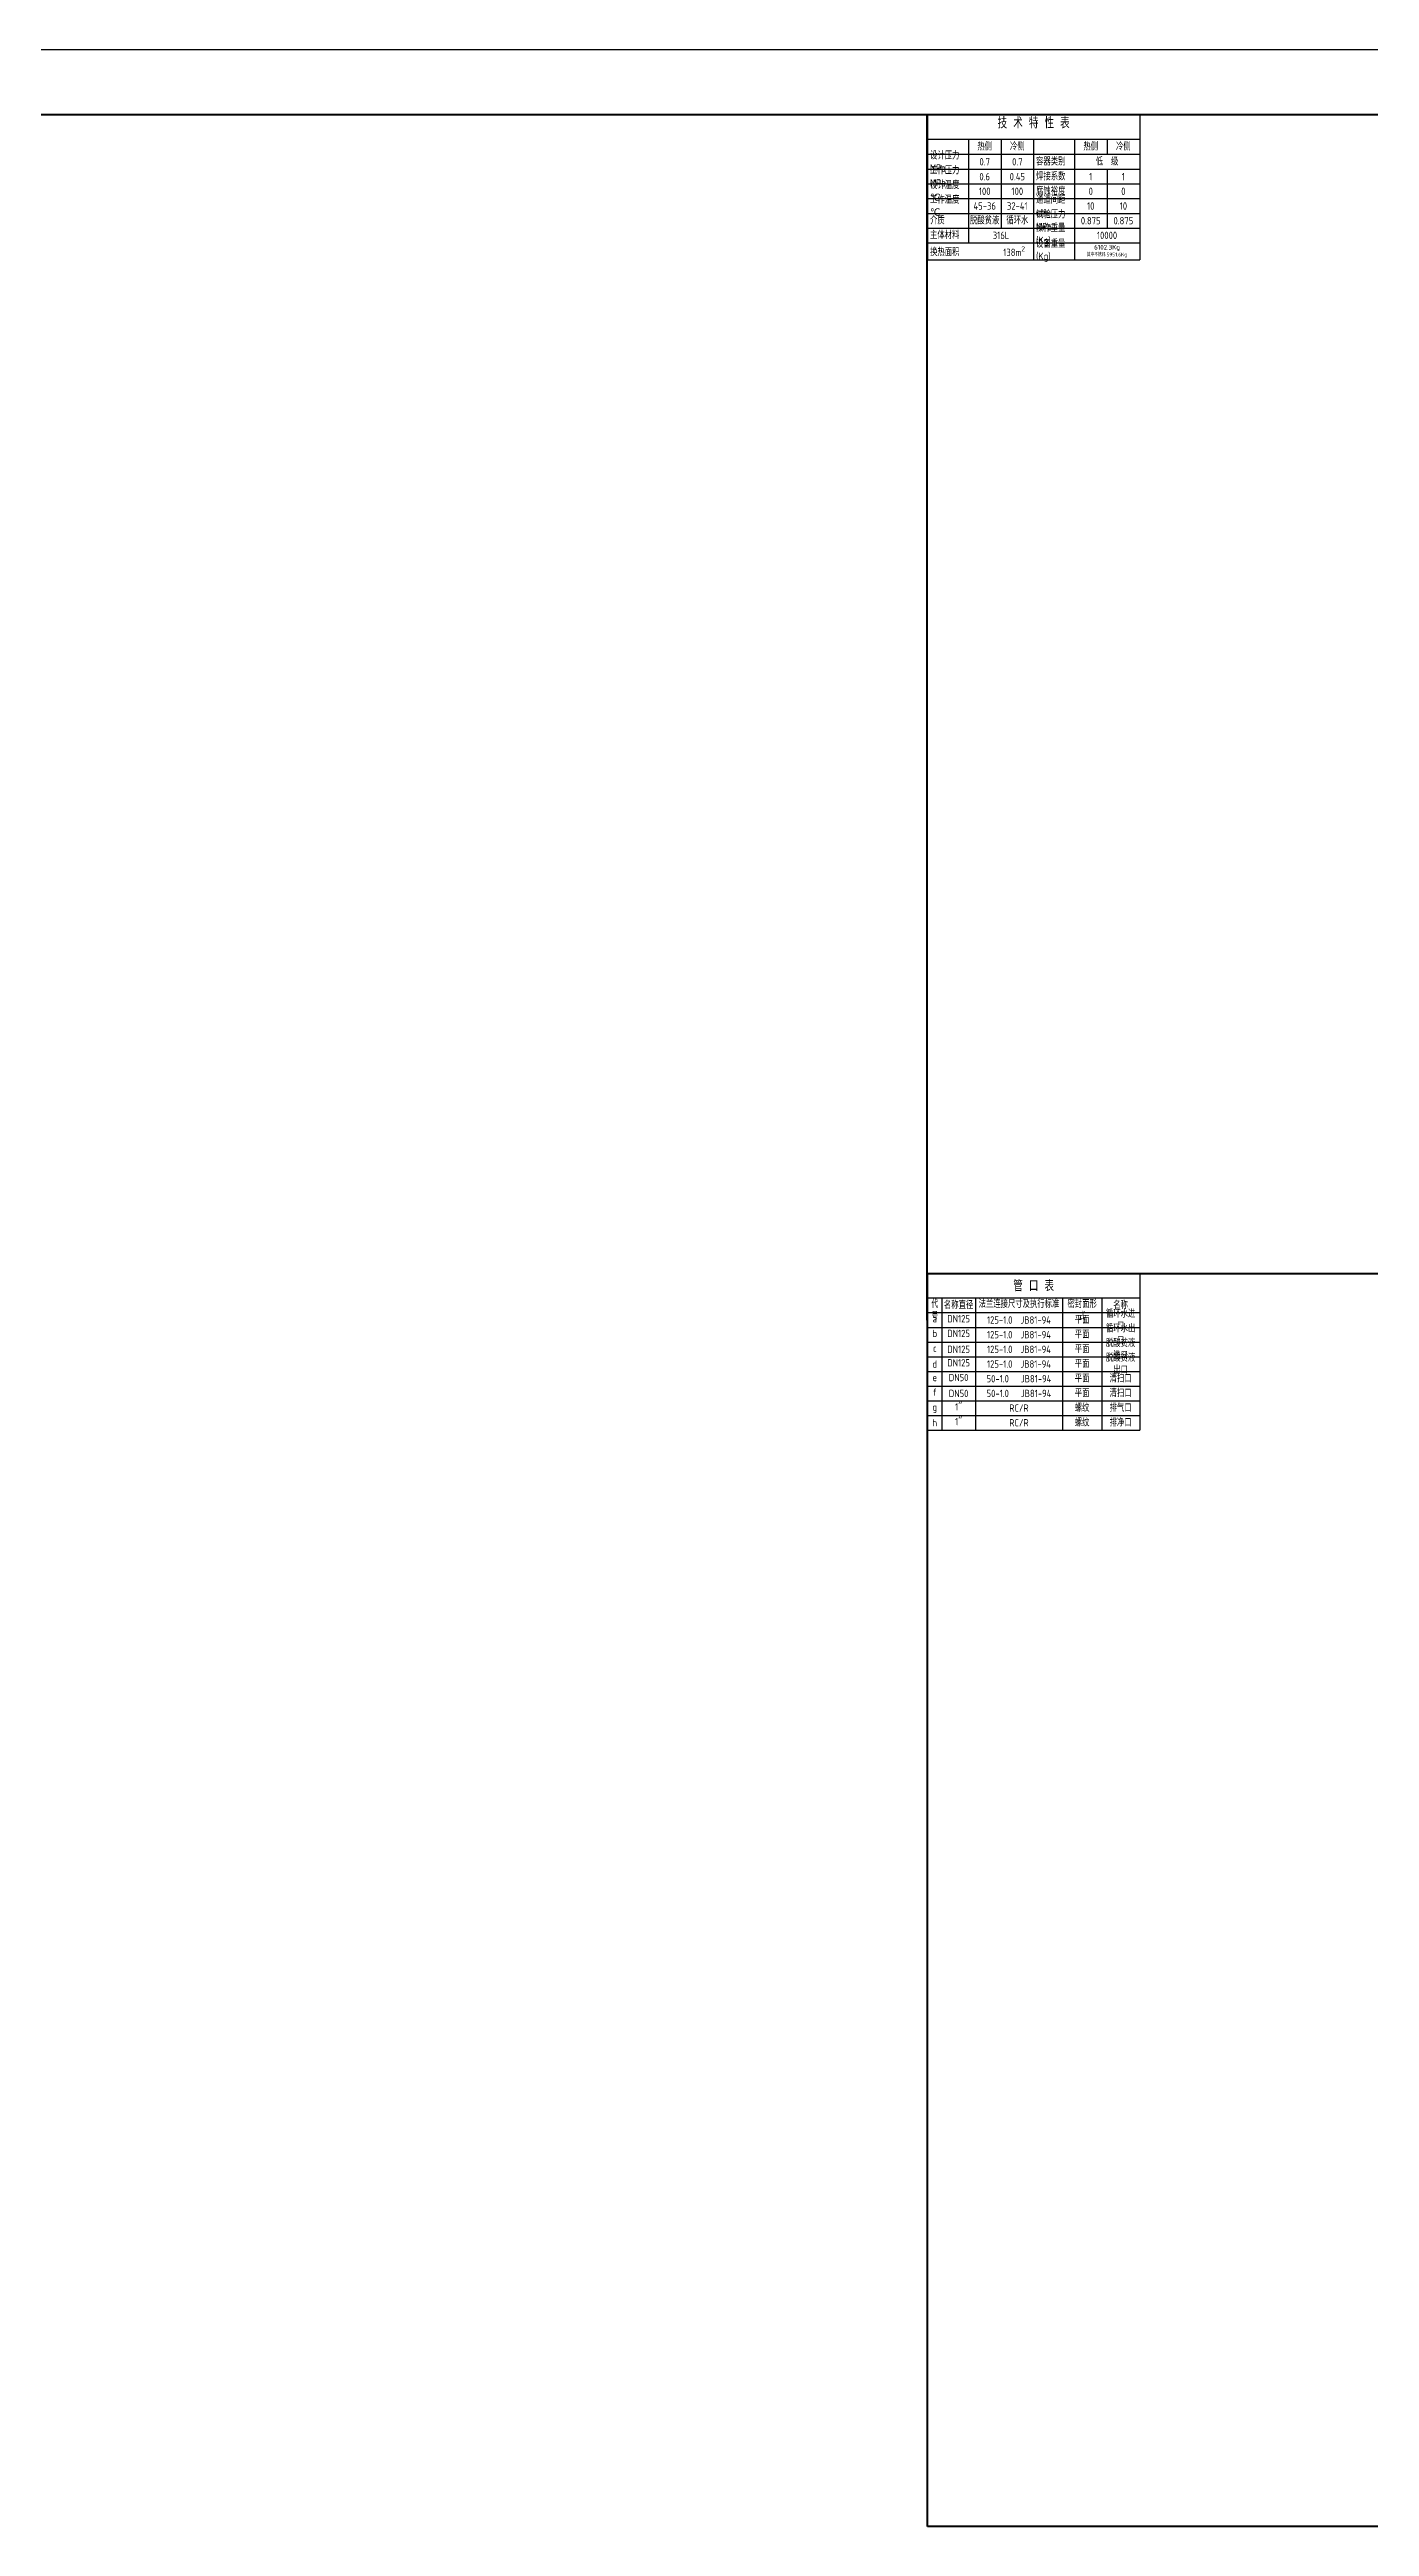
# Model space of a CAD drawing. Header units: millimetres. Extents: x 400 to 18193, y -2467 to 5047.
# Drawn here: x 5502 to 6311, y 3529 to 5047 of the extents above; entities that cross this region are included whole.
import ezdxf

# ---------------------------------------------------------------- set-up
doc = ezdxf.new("R2010")
doc.units = ezdxf.units.MM
doc.layers.add('2', color=3, linetype='Continuous')
doc.layers.add('粗线', color=7, linetype='Continuous', lineweight=40)
doc.layers.add('轮廓线', color=7, linetype='Continuous', lineweight=40)
doc.styles.add('GB', font='gbenor.shx', dxfattribs={"bigfont": 'gbcbig.shx'})
doc.styles.get("Standard").update_dxf_attribs({"font": 'txt', "bigfont": 'gbcbig.shx'})

# ---------------------------------------------------------------- blocks, each defined once
blk = doc.blocks.new('*T65')
at = {"layer": '2', "color": 0, "lineweight": -2}
for p, q in [((0, 0), (8.8, 0)), ((0, 0), (0, -15)), ((8.8, 0), (29.3, 0)), ((29.3, 0), (82.7, 0)), ((82.7, 0), (106.7, 0)), ((106.7, 0), (130, 0)), ((130, 0), (130, -15)), ((0, -15), (8.8, -15)), ((0, -15), (0, -24)), ((8.8, -15), (29.3, -15)), ((8.8, -15), (8.8, -24)), ((29.3, -15), (82.7, -15)), ((29.3, -15), (29.3, -24)), ((82.7, -15), (106.7, -15)), ((82.7, -15), (82.7, -24)), ((106.7, -15), (130, -15)), ((106.7, -15), (106.7, -24)), ((130, -15), (130, -24)), ((0, -24), (8.8, -24)), ((0, -24), (0, -33)), ((8.8, -24), (29.3, -24)), ((8.8, -24), (8.8, -33)), ((29.3, -24), (82.7, -24)), ((29.3, -24), (29.3, -33)), ((82.7, -24), (106.7, -24)), ((82.7, -24), (82.7, -33)), ((106.7, -24), (130, -24)), ((106.7, -24), (106.7, -33)), ((130, -24), (130, -33)), ((0, -33), (8.8, -33)), ((0, -33), (0, -42)), ((0, -42), (8.8, -42)), ((0, -42), (0, -51)), ((8.8, -33), (29.3, -33)), ((8.8, -33), (8.8, -42)), ((8.8, -42), (29.3, -42)), ((8.8, -42), (8.8, -51)), ((29.3, -33), (82.7, -33)), ((29.3, -33), (29.3, -42)), ((29.3, -42), (82.7, -42)), ((29.3, -42), (29.3, -51)), ((82.7, -33), (106.7, -33)), ((82.7, -33), (82.7, -42)), ((82.7, -42), (106.7, -42)), ((82.7, -42), (82.7, -51)), ((106.7, -33), (130, -33)), ((106.7, -33), (106.7, -42)), ((106.7, -42), (130, -42)), ((106.7, -42), (106.7, -51)), ((130, -33), (130, -42)), ((130, -42), (130, -51)), ((0, -51), (8.8, -51)), ((0, -51), (0, -60)), ((0, -60), (8.8, -60)), ((0, -60), (0, -69)), ((8.8, -51), (29.3, -51)), ((8.8, -51), (8.8, -60)), ((8.8, -60), (29.3, -60)), ((8.8, -60), (8.8, -69)), ((29.3, -51), (82.7, -51)), ((29.3, -51), (29.3, -60)), ((29.3, -60), (82.7, -60)), ((29.3, -60), (29.3, -69)), ((82.7, -51), (106.7, -51)), ((82.7, -51), (82.7, -60)), ((82.7, -60), (106.7, -60)), ((82.7, -60), (82.7, -69)), ((106.7, -51), (130, -51)), ((106.7, -51), (106.7, -60)), ((106.7, -60), (130, -60)), ((106.7, -60), (106.7, -69)), ((130, -51), (130, -60)), ((130, -60), (130, -69)), ((0, -69), (8.8, -69)), ((0, -69), (0, -78)), ((8.8, -69), (29.3, -69)), ((8.8, -69), (8.8, -78)), ((29.3, -69), (82.7, -69)), ((29.3, -69), (29.3, -78)), ((82.7, -69), (106.7, -69)), ((82.7, -69), (82.7, -78)), ((106.7, -69), (130, -69)), ((106.7, -69), (106.7, -78)), ((130, -69), (130, -78)), ((0, -78), (8.8, -78)), ((0, -78), (0, -87)), ((0, -87), (8.8, -87)), ((0, -87), (0, -96)), ((8.8, -78), (29.3, -78)), ((8.8, -78), (8.8, -87)), ((8.8, -87), (29.3, -87)), ((8.8, -87), (8.8, -96)), ((29.3, -78), (82.7, -78)), ((29.3, -78), (29.3, -87)), ((29.3, -87), (82.7, -87)), ((29.3, -87), (29.3, -96)), ((82.7, -78), (106.7, -78)), ((82.7, -78), (82.7, -87)), ((82.7, -87), (106.7, -87)), ((82.7, -87), (82.7, -96)), ((106.7, -78), (130, -78)), ((106.7, -78), (106.7, -87)), ((106.7, -87), (130, -87)), ((106.7, -87), (106.7, -96)), ((130, -78), (130, -87)), ((130, -87), (130, -96)), ((0, -96), (8.8, -96)), ((8.8, -96), (29.3, -96)), ((29.3, -96), (82.7, -96)), ((82.7, -96), (106.7, -96)), ((106.7, -96), (130, -96))]:
    blk.add_line(p, q, dxfattribs=at)
at = {"layer": '2', "color": 0}
for s, insert, char_height, width, attachment_point in [('管{\\Fgbenor|c0; }口{\\Fgbenor|c0; }表', (65, -7.5), 6.875, 127, 5), ('{\\W0.9;代号}', (4.4, -16.5), 4.5, 5.755, 2), ('{\\Fgbenor|c0;a}', (4.4, -25.5), 4.5, 5.755, 2), ('名称直径', (19, -19.5), 4.5, 17.54, 5), ('法兰连接尺寸及执行标准', (56, -16.5), 4.5, 50.45, 2), ('密封面形式', (94.7, -16.5), 4.5, 20.915, 2), ('名称', (118.3, -19.5), 4.5, 20.341, 5), ('{\\Fgbenor|c0;b}', (4.4, -34.5), 4.5, 5.755, 2), ('{\\Fgbenor|c0;c}', (4.4, -43.5), 4.5, 5.755, 2), ('{\\Fgbenor|c0;d}', (4.4, -55.5), 4.5, 5.755, 5), ('{\\Fgbenor|c0;e}', (4.4, -61.5), 4.5, 5.755, 2), ('{\\Fgbenor|c0;f}', (4.4, -70.5), 4.5, 5.755, 2), ('{\\Fgbenor|c0;g}', (4.4, -82.5), 4.5, 5.755, 5), ('{\\Fgbenor|c0;h}', (4.4, -91.5), 4.5, 5.755, 5)]:
    blk.add_mtext(s, dxfattribs=dict(at, insert=insert, char_height=char_height, width=width, attachment_point=attachment_point))
at = {"layer": '2', "color": 0, "char_height": 4.5, "style": 'GB'}
for s, insert, width, attachment_point in [('DN125', (19, -25.5), 17.54, 2), ('{\\Fgbenor|c0;125-1.0  JB81-94}', (56, -28.5), 50.45, 5), ('平面', (94.7, -28.5), 20.915, 5), ('循环水进口', (118.3, -28.5), 20.341, 5), ('DN125', (19, -34.5), 17.54, 2), ('DN125', (19, -46.5), 17.54, 5), ('{\\Fgbenor|c0;125-1.0  JB81-94}', (56, -37.5), 50.45, 5), ('{\\Fgbenor|c0;125-1.0  JB81-94}', (56, -46.5), 50.45, 5), ('平面', (94.7, -37.5), 20.915, 5), ('平面', (94.7, -46.5), 20.915, 5), ('脱酸贫液进口', (118.3, -46.5), 20.341, 5), ('循环水出口', (118.3, -37.5), 20.341, 5), ('DN125', (19, -52.5), 17.54, 2), ('{\\Fgbenor|c0;125-1.0  JB81-94}', (56, -55.5), 50.45, 5), ('平面', (94.7, -55.5), 20.915, 5), ('脱酸贫液出口', (118.3, -55.5), 20.341, 5), ('DN50', (19, -61.5), 17.54, 2), ('DN50', (19, -73.5), 17.54, 5), ('{\\Fgbenor|c0;50-1.0   JB81-94}', (56, -64.5), 50.45, 5), ('{\\Fgbenor|c0;50-1.0   JB81-94}', (56, -73.5), 50.45, 5), ('平面', (94.7, -64.5), 20.915, 5), ('平面', (94.7, -73.5), 20.915, 5), ('清扫口', (118.3, -64.5), 20.341, 5), ('清扫口', (118.3, -73.5), 20.341, 5), ("1''", (19, -79.5), 17.54, 2), ("1''", (19, -88.5), 17.54, 2), ('RC/R', (56, -82.5), 50.45, 5), ('RC/R', (56, -91.5), 50.45, 5), ('螺纹', (94.7, -82.5), 20.915, 5), ('螺纹', (94.7, -91.5), 20.915, 5), ('排气口', (118.3, -82.5), 20.341, 5), ('排净口', (118.3, -91.5), 20.341, 5)]:
    blk.add_mtext(s, dxfattribs=dict(at, insert=insert, width=width, attachment_point=attachment_point))
blk = doc.blocks.new('*T66')
at = {"layer": '2', "color": 0, "lineweight": -2}
for p, q in [((0, 0), (25, 0)), ((0, 0), (0, -15)), ((25, 0), (45, 0)), ((45, 0), (65, 0)), ((65, 0), (90, 0)), ((90, 0), (110, 0)), ((110, 0), (130, 0)), ((130, 0), (130, -15)), ((0, -15), (25, -15)), ((0, -15), (0, -24.2)), ((25, -15), (45, -15)), ((25, -15), (25, -24.2)), ((45, -15), (65, -15)), ((45, -15), (45, -24.2)), ((65, -15), (90, -15)), ((65, -15), (65, -24.2)), ((90, -15), (110, -15)), ((90, -15), (90, -24.2)), ((110, -15), (130, -15)), ((110, -15), (110, -24.2)), ((130, -15), (130, -24.2)), ((0, -24.2), (25, -24.2)), ((0, -24.2), (0, -33.4)), ((25, -24.2), (45, -24.2)), ((25, -24.2), (25, -33.4)), ((45, -24.2), (65, -24.2)), ((45, -24.2), (45, -33.4)), ((65, -24.2), (90, -24.2)), ((65, -24.2), (65, -33.4)), ((90, -24.2), (110, -24.2)), ((90, -24.2), (90, -33.4)), ((110, -24.2), (130, -24.2)), ((130, -24.2), (130, -33.4)), ((0, -33.4), (25, -33.4)), ((0, -33.4), (0, -42.4)), ((0, -42.4), (25, -42.4)), ((0, -42.4), (0, -51.4)), ((25, -33.4), (45, -33.4)), ((25, -33.4), (25, -42.4)), ((25, -42.4), (45, -42.4)), ((25, -42.4), (25, -51.4)), ((45, -33.4), (65, -33.4)), ((45, -33.4), (45, -42.4)), ((45, -42.4), (65, -42.4)), ((45, -42.4), (45, -51.4)), ((65, -33.4), (90, -33.4)), ((65, -33.4), (65, -42.4)), ((65, -42.4), (90, -42.4)), ((65, -42.4), (65, -51.4)), ((90, -33.4), (110, -33.4)), ((90, -33.4), (90, -42.4)), ((90, -42.4), (110, -42.4)), ((90, -42.4), (90, -51.4)), ((110, -33.4), (130, -33.4)), ((110, -33.4), (110, -42.4)), ((110, -42.4), (130, -42.4)), ((110, -42.4), (110, -51.4)), ((130, -33.4), (130, -42.4)), ((130, -42.4), (130, -51.4)), ((0, -51.4), (25, -51.4)), ((0, -51.4), (0, -60.4)), ((0, -60.4), (25, -60.4)), ((0, -60.4), (0, -69.4)), ((25, -51.4), (45, -51.4)), ((25, -51.4), (25, -60.4)), ((25, -60.4), (45, -60.4)), ((25, -60.4), (25, -69.4)), ((45, -51.4), (65, -51.4)), ((45, -51.4), (45, -60.4)), ((45, -60.4), (65, -60.4)), ((45, -60.4), (45, -69.4)), ((65, -51.4), (90, -51.4)), ((65, -51.4), (65, -60.4)), ((65, -60.4), (90, -60.4)), ((65, -60.4), (65, -69.4)), ((90, -51.4), (110, -51.4)), ((90, -51.4), (90, -60.4)), ((90, -60.4), (110, -60.4)), ((90, -60.4), (90, -69.4)), ((110, -51.4), (130, -51.4)), ((110, -51.4), (110, -60.4)), ((110, -60.4), (130, -60.4)), ((110, -60.4), (110, -69.4)), ((130, -51.4), (130, -60.4)), ((130, -60.4), (130, -69.4)), ((0, -69.4), (25, -69.4)), ((0, -69.4), (0, -78.4)), ((25, -69.4), (45, -69.4)), ((25, -69.4), (25, -78.4)), ((45, -69.4), (65, -69.4)), ((65, -69.4), (90, -69.4)), ((65, -69.4), (65, -78.4)), ((90, -69.4), (110, -69.4)), ((90, -69.4), (90, -78.4)), ((110, -69.4), (130, -69.4)), ((130, -69.4), (130, -78.4)), ((0, -78.4), (25, -78.4)), ((0, -78.4), (0, -88.8)), ((0, -88.8), (25, -88.8)), ((25, -78.4), (45, -78.4)), ((25, -88.8), (45, -88.8)), ((45, -78.4), (65, -78.4)), ((45, -88.8), (65, -88.8)), ((65, -78.4), (90, -78.4)), ((65, -78.4), (65, -88.8)), ((65, -88.8), (90, -88.8)), ((90, -78.4), (110, -78.4)), ((90, -78.4), (90, -88.8)), ((90, -88.8), (110, -88.8)), ((110, -78.4), (130, -78.4)), ((110, -88.8), (130, -88.8)), ((130, -78.4), (130, -88.8))]:
    blk.add_line(p, q, dxfattribs=at)
at = {"layer": '2', "color": 0, "style": 'GB'}
for s, insert, char_height, width, attachment_point in [('技 术 特 性 表', (65, -1.5), 6.88, 127, 2), ('设计压力MPa', (1.5, -28.8), 4.5, 22, 4), ('热侧', (35, -19.6), 4.5, 17, 5), ('0.7', (35, -28.8), 4.5, 17, 5), ('冷侧', (55, -19.6), 4.5, 17, 5), ('0.7', (55, -28.8), 4.5, 17, 5), ('容器类别', (66.5, -28.8), 4.5, 22, 4), ('热侧', (100, -19.6), 4.5, 17, 5), ('低  级', (110, -28.8), 4.5, 37, 5), ('冷侧', (120, -19.6), 4.5, 17, 5), ('设计温度℃', (1.5, -46.9), 4.5, 22, 4), ('工作压力MPa', (1.5, -37.9), 4.5, 22, 4), ('100', (35, -46.9), 4.5, 17, 5), ('0.6', (35, -37.9), 4.5, 17, 5), ('0.45', (55, -37.9), 4.5, 17, 5), ('100', (55, -46.9), 4.5, 17, 5), ('焊接系数', (66.5, -37.9), 4.5, 22, 4), ('腐蚀裕度', (66.5, -46.9), 4.5, 22, 4), ('0', (100, -46.9), 4.5, 17, 5), ('1', (100, -37.9), 4.5, 17, 5), ('0', (120, -46.9), 4.5, 17, 5), ('1', (120, -37.9), 4.5, 17, 5), ('工作温度℃', (1.5, -55.9), 4.5, 22, 4), ('45-36', (35, -55.9), 4.5, 17, 5), ('32-41', (55, -55.9), 4.5, 17, 5), ('通道间距mm', (66.5, -55.9), 4.5, 22, 4), ('10', (100, -55.9), 4.5, 17, 5), ('10', (120, -55.9), 4.5, 17, 5), ('介质', (1.5, -64.9), 4.5, 22, 4), ('主体材料', (1.5, -73.9), 4.5, 22, 4), ('脱酸贫液', (35, -64.9), 4.5, 17, 5), ('316L', (45, -73.9), 4.5, 37, 5), ('循环水', (55, -64.9), 4.5, 17, 5), ('操作重量(Kg)', (66.5, -73.9), 4.5, 22, 4), ('{\\Ftxt,gbcbig|c134;试验压力\\Fgbenor|c0;MPa}', (66.5, -64.9), 4.5, 22, 4), ('0.875', (100, -64.9), 4.5, 17, 5), ('10000', (110, -73.9), 4.5, 37, 5), ('0.875', (120, -64.9), 4.5, 17, 5), ('\\A1;换热面积           138m{\\H0.7x;\\S2^ ;}', (1.5, -83.6), 4.5, 62, 4), ('设备重量(Kg)', (66.5, -83.6), 4.5, 22, 4), ('{\\H1.278x;6102.3Kg\\P}其中不锈钢:5951.6Kg', (110, -83.6), 2.25, 37, 5)]:
    blk.add_mtext(s, dxfattribs=dict(at, insert=insert, char_height=char_height, width=width, attachment_point=attachment_point))

msp = doc.modelspace()

# ---------------------------------------------------------------- linework, layer by layer
at = {"layer": '2'}
msp.add_line((399.919, 5047.412), (7119.919, 5047.412), dxfattribs=at)
at = {"layer": '粗线'}
for p, q in [((6039.91, 3529.181), (6039.698, 5007.412)), ((6039.919, 4297.181), (7079.919, 4297.181)), ((7079.919, 3529.181), (6039.91, 3529.181))]:
    msp.add_line(p, q, dxfattribs=at)
at = {"layer": '轮廓线'}
msp.add_line((7079.919, 5007.412), (600.811, 5007.412), dxfattribs=at)

# ---------------------------------------------------------------- block references
for name, p in [('*T66', (6039.919, 5007.412)), ('*T65', (6039.919, 4297.181))]:
    msp.add_blockref(name, p)

doc.saveas('drawing.dxf')
